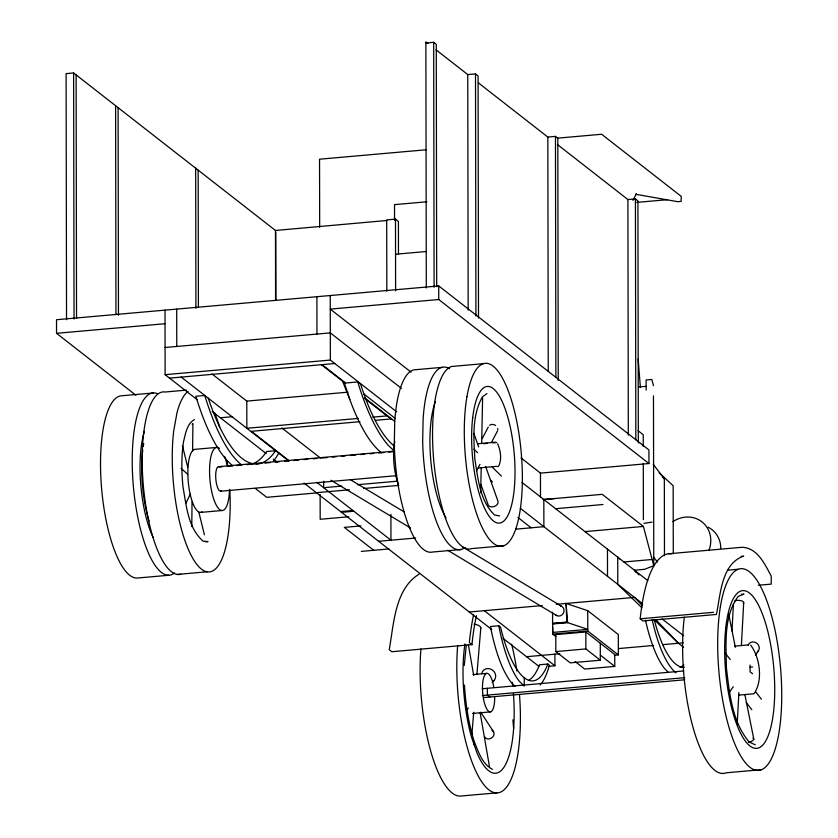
<?xml version="1.0" encoding="UTF-8"?>
<svg xmlns="http://www.w3.org/2000/svg" width="838" height="838" viewBox="0 0 838 838"><rect width="100%" height="100%" fill="white"/><g stroke="black" fill="none" stroke-linecap="round" stroke-linejoin="round"><path stroke-width="1.26" d="M191.776 526.578L192.049 501.815M192.604 450.97L192.908 423.599L192.174 424.374M480.687 492.807L481.18 468.18M481.682 443.553L482.594 398.197M731.993 631.004L733.46 603.601M737.21 723.906L738.886 692.576M741.4 645.585L743.694 602.512M464.273 665.445L466.274 645.25M471.888 734.245L473.742 712.206M476.895 674.621L480.823 627.966M185.774 503.481L190.331 494.095M632.952 200.355L636.503 193.505M482.196 438.62L488.261 427.055M476.351 471.291L479.996 464.346M491.518 442.37L497.594 430.795M729.563 692.02L733.25 686.762M755.342 655.18L758.285 650.969M466.619 709.933L468.379 708.037M492.199 682.53L493.959 680.634M194.364 419.545C186.696 424.227 185.481 433.937 183.491 441.919C181.27 456.836 181.511 471.962 182.998 486.941C186.361 505.576 187.911 527.919 203.11 541.159L208.054 541.589L205.551 541.819M486.941 393.567L482.395 396.877C471.742 415.721 473.711 438.641 474.895 459.465C478.089 478.571 479.755 501.009 494.661 515.056L499.647 515.915M221.976 466.839L219.556 467.059A12.319 3.75 84.9 0 0 215.68 475.911A12.319 3.75 84.9 0 0 219.598 490.838L221.536 490.764M497.657 466.724L498.6 466.263C502.046 459.381 500.642 450.582 497.615 443.752M419.251 574.061C394.646 588.967 393.902 624.268 389.22 649.67L391.859 651.723L471.972 644.632A145.288 44.278 84.9 0 1 476.424 615.658M653.472 395.861L653.776 565.713L644.485 569.337L634.471 570.228L636.052 572.302M643.961 523.352L652.058 522.116M386.706 220.499L275.472 230.471L73.618 72.958L66.108 73.629L66.537 319.707M425.882 43.01L433.675 42.319L436.273 44.351L436.692 286.711M436.095 49.871L467.761 74.582L475.502 73.901L478.079 75.912L478.508 318.063M478.498 82.962L547.832 137.065L555.458 136.385L557.804 138.218L558.234 380.368M426.113 149.782L319.55 159.199L319.676 227.287M557.48 138.165L601.621 134.258L681.179 196.333L681.179 201.382L677.712 201.686L635.581 194.259M426.982 201.769L394.53 204.629L394.551 220.279M398.469 254.05L398.417 221.421L395.484 219.137L386.706 219.912L386.831 291.184M557.343 144.482L627.903 199.538L635.414 198.878L637.917 200.827L638.336 442.977M636.817 202.387L667.488 199.685M395.546 254.228L426.458 251.494M520.932 457.883L540.458 473.124L648.947 463.529L648.916 449.943L438.735 285.936L56.523 319.728L56.544 333.315L135.882 395.222M56.544 333.315L165.034 323.719M648.947 463.529L438.756 299.522L330.266 309.107L410.997 372.103M165.076 347.498L330.308 332.885L401.402 388.361M165.013 310.133L165.117 374.68L330.361 360.068L396.667 411.804M169.538 378.127L334.771 363.514M442.15 367.348L413.773 369.862A91.667 27.937 84.9 0 0 394.75 421.378L394.289 444.035A91.667 27.937 84.9 0 0 432.607 552.022L460.984 549.519M483.233 363.682L451.525 366.489A91.824 27.979 84.9 0 0 434.356 466.536A91.824 27.979 84.9 0 0 471.637 548.607L503.345 545.8M153.564 392.959L121.856 395.766A91.478 27.874 84.9 0 0 101.545 487.842A91.478 27.874 84.9 0 0 137.034 578.063L168.742 575.266M186.507 390.131L165.222 392.006A91.646 27.926 84.9 0 0 143.267 484.752A91.646 27.926 84.9 0 0 180.767 574.24M394.593 446.308A174.335 53.129 84.9 0 1 360.612 384.171L357.753 381.95L344.397 383.123L349.802 399.433A183.187 55.832 84.9 0 0 381.447 452.74M211.941 373.916L246.801 401.109L348.053 392.163M220.352 417.774L232.042 416.737M638.441 386.999L645.951 386.339M358.486 418.413L246.843 428.291L246.801 401.109M372.763 417.156L387.041 415.889M359.952 421.692L251.379 431.298L288.534 460.282M375.455 420.32L391.576 418.895M216.927 447.398L195.233 449.315A31.666 9.647 84.9 0 0 188.487 483.987A31.666 9.647 84.9 0 0 202.157 511.871M218.54 466.672L394.321 451.137M477.43 443.784L495.604 442.181M228.051 466.305L232.901 465.876A183.187 55.832 84.9 0 1 195.851 396.259L204.786 395.473A183.187 55.832 84.9 0 0 241.836 465.09L236.735 465.54M247.011 464.629L250.887 464.283M256.051 463.833L259.937 463.487M265.101 463.026L270.276 462.576M275.451 462.115L279.326 461.769M284.491 461.319L288.377 460.973M293.541 460.512L298.716 460.062M303.89 459.601L307.766 459.255M312.93 458.805L316.816 458.459M321.981 457.998L327.155 457.548M332.319 457.087L336.206 456.741M341.37 456.281L345.256 455.945M350.42 455.484L355.595 455.024M360.759 454.573L364.645 454.227M369.809 453.767L373.696 453.431M378.86 452.97L383.877 452.53M388.727 452.101L393.588 451.672M483.631 443.711L487.527 443.365M492.713 442.904L496.609 442.558M478.477 467.95L496.651 466.337M220.604 491.215L396.384 475.67M341.841 486.092L323.667 487.695L323.657 481.232M357.417 484.72L397.662 481.159M316.366 492.692L349.446 489.769M363.723 488.502L398.773 485.401M317.099 492.87L266.735 497.322L255.401 488.481M200.512 512.416L222.217 510.499M340.563 511.568L352.861 510.478M341.527 512.322L353.835 511.232M348.744 516.753L320.179 519.277L320.137 494.399M360.958 525.908L344.324 527.385L373.685 550.294M555.615 508.697L603.014 504.507M378.65 541.285L415.617 538.017M515.569 529.176L543.883 526.683L543.831 499.5L602.25 494.336L643.395 526.442L653.776 565.713M361.335 551.383L389.041 548.932M584.976 531.606L643.395 526.442M177.111 574.439L207.154 571.788M668.473 553.782L741.913 547.287C757.384 547.612 764.926 564.341 771.232 576.104L771.243 584.117L758.359 585.259M623.901 561.984L652.132 559.491M741.138 556.369L743.715 556.139C721.172 563.744 720.586 594.938 716.385 614.453L642.956 620.948L640.19 618.79A133.452 40.674 84.9 0 1 671.961 553.813M727.656 570.186L738.048 569.264M469.28 612.012L542.259 605.56M556.243 604.324L634.513 597.4L642.589 605.822M741.441 594.341L744.039 594.111L738.215 596.331C723.309 616.716 726.106 644.233 726.431 668.137C729.531 693.487 732.066 721.591 749.088 741.934L755.3 744.846M540.164 684.96A96.988 29.56 84.9 0 0 549.393 665.246L547.822 664.031A100.33 30.577 84.9 0 1 500.558 627.149L498.788 625.766L490.44 626.499A96.988 29.56 84.9 0 0 514.993 686.332M552.609 623.964L567.598 622.634L566.079 603.454L587.731 610.661L618.318 634.523L618.35 654.907L614.464 655.253M640.19 618.79L713.62 612.295M552.713 627.463L552.724 634.146L587.773 631.045L618.35 654.907M575.088 661.528L584.725 669.049L614.767 666.399L614.746 654.509L585.835 631.946L555.793 634.596L555.824 651.587L570.28 662.868L600.322 660.208L600.291 643.228M555.824 651.587L585.867 648.926L600.322 660.208M526.557 656.699L559.826 653.755M618.486 648.57L653.671 645.459M662.795 644.652L683.295 642.84M734.748 646.129L748.669 644.893M547.822 664.031L539.473 664.764A100.33 30.577 84.9 0 1 528.83 680.257M548.67 666.336L554.924 665.791L554.903 654.143M473.061 674.58L486.983 673.354M482.3 688.752L683.724 670.945M750.062 667.195L752.597 666.975M482.332 695.561L684.803 677.659M483.61 697.572L684.74 679.786M472.464 713.484L490.199 711.912M738.802 695.111L754.001 693.77C763.177 680.885 760.035 657.432 750.659 645.134M496.882 792.853L460.156 796.1A100.581 30.65 84.9 0 1 420.938 648.895M761.292 769.693L726.242 772.793A101.251 30.859 84.9 0 1 692.502 725.519A101.251 30.859 84.9 0 1 684.311 617.103M543.066 499.563L554.766 498.537M350.336 479.65L404.241 511.955M462.639 546.963L561.47 606.209M330.926 480.268L410.662 528.066M447.722 550.273L556.662 615.574M492.409 769.347C482.007 763.785 478.383 751.728 474.214 741.515C468.494 723.194 465.635 704.161 464.441 685.044M752.629 673.783L750.094 671.887L750.052 665.079M524.295 686.06L519.225 681.189A96.988 29.56 84.9 0 1 498.788 625.766M489.937 697.017L487.402 695.111L487.36 688.302M427.914 43.492L425.872 41.9L426.301 287.989M638.085 430.701L643.238 434.723L643.259 446.486M521.948 482.426L647.764 580.598M520.241 508.237L642.704 603.789M662.135 618.947L683.609 635.707M363.566 393.734L395.431 418.602M322.043 364.635L345.56 382.987M364.991 398.155L394.656 421.294M517.874 517.444L531.145 527.804M321.425 364.687L345.005 383.092M364.488 398.291L390.969 418.948M654.174 619.701L678.434 643.27L683.536 647.25M600.312 655.117L614.767 666.399M552.724 634.146L555.783 636.534M281.882 427.956L320.566 458.145M484.301 610.682L554.924 665.791M316.743 482.3L390.948 540.196L390.906 514.323M181.228 377.09L289.016 461.193M165.117 374.68L196.982 399.537M212.224 411.427L266.201 453.547M273.335 459.109L277.409 462.293M304.037 483.065L491.78 629.568M503.03 638.346L538.876 666.315M471.972 644.632L469.332 642.578A158.644 48.342 84.9 0 1 473.606 614.673M181.092 468.358L187.785 474.371M659.15 472.758L673.165 485.757L673.281 553.761M662.47 477.136L664.335 478.865L664.471 555.72M393.975 450.781L388.13 445.177A183.187 55.832 84.9 0 1 357.753 381.95M619.607 558.977L617.742 557.165L617.784 584.348L642.044 607.917M473.889 449.095L477.555 452.688M492.22 467.08L501.396 476.078M490.555 480.143L492.398 481.944M668.274 672.306L664.429 668.357A96.988 29.56 84.9 0 1 645.49 620.151M634.471 570.228L638.954 574.91M656.028 619.869L678.434 643.27M725.436 653.389L730.233 659.496M755.803 692.052L761.396 699.175M746.208 702.537L751.801 709.66M653.252 464.346L664.335 478.865M653.41 556.83L657.369 562.015M480.74 712.174L493.592 731.836M342.585 381.238L349.802 399.433M473.858 433.382L478.676 446.947M485.694 466.672L497.971 501.208C499.197 505.796 491.257 508.792 488.376 505.482L480.928 484.521M653.462 385.679L651.817 379.446L646.129 379.949L646.14 390.141M182.401 445.523L187.67 466.913M198.836 512.186L204.42 534.822M728.693 614.139L735.366 647.324M744.846 694.534L753.823 739.189M468.358 644.642L473.69 675.47M480.143 712.719L489.476 766.676M512.908 719.821L513.631 728.463M638.158 359.031L640.4 387.565M566.079 603.454L566.855 622.383L552.598 623.65L552.577 612.243M524.242 677.858L524.284 684.887M643.291 463.466L643.385 519.654M635.414 198.878L635.833 439.72M627.903 199.538L628.311 435.152M607.477 549.162L607.519 576.335M587.731 610.661L587.773 631.045M585.835 631.946L585.867 648.926M555.458 136.385L555.877 377.236M547.832 137.065L548.241 371.36M540.458 473.124L540.5 496.903M475.502 73.901L475.921 316.052M474.214 741.515L474.214 744.919M467.761 74.582L468.17 310.186M438.735 285.936L438.756 299.522M433.675 42.319L434.105 287.298M395.484 219.137L395.609 290.796M330.245 295.521L330.361 360.068M316.9 296.704L316.963 334.069M275.744 231.99L275.859 300.056M275.472 230.471L275.587 299.836M198.166 170.156L198.407 307.588M195.673 168.197L195.914 308.258M176.703 309.096L176.766 346.471M118.095 107.673L118.462 315.235M115.602 105.724L115.958 314.596M76.122 74.917L76.541 318.377M73.618 72.958L74.048 319.037M259.707 463.54A178.567 54.418 84.9 0 1 208.306 398.218M260.838 463.246A178.567 54.418 84.9 0 0 275.587 450.708L266.652 451.504A178.567 54.418 84.9 0 1 251.903 464.032M278.74 453.18A183.187 55.832 84.9 0 1 273.387 461.089M676.046 672.841A96.988 29.56 84.9 0 1 652.163 619.565M684.562 667.226A96.443 29.393 84.9 0 1 654.321 620.068M683.902 664.869A96.443 29.393 84.9 0 1 679.953 667.32M519.487 694.398A100.581 30.65 84.9 0 1 488.669 789.668A100.581 30.65 84.9 0 1 457.653 645.648M511.63 644.181A100.581 30.65 84.9 0 1 516.889 670.955M513.422 693.728A80.919 24.658 84.9 0 1 504.528 766.341A80.919 24.658 84.9 0 1 477.073 753.132L471.564 737.272A80.919 24.658 84.9 0 1 464.954 643.972M512.311 682.31A80.919 24.658 84.9 0 1 512.751 686.238M494.703 697.436A19.347 5.897 84.9 0 1 486.522 708.539A19.347 5.897 84.9 0 1 483.893 676.947A19.347 5.897 84.9 0 1 493.875 687.453M491.948 730.348A5.122 4.242 -33.2 0 1 492.367 737.346A5.122 4.242 -33.2 0 1 484.793 737.084M481.672 673.647A7.353 6.756 43 0 1 492.535 670.065A7.353 6.756 43 0 1 492.576 681.734M474.036 624.247A6.872 3.237 4.8 0 1 480.572 628.793M752.901 738.194A7.039 2.284 -11.4 0 1 748.69 742.353M734.811 600.856A5.101 2.053 3.1 0 1 741.483 600.825A5.101 2.053 3.1 0 1 743.159 603.538M229.549 489.382A31.666 9.647 84.9 0 1 219.043 509.012A31.666 9.647 84.9 0 1 209.563 470.254A31.666 9.647 84.9 0 1 219.514 448.372M224.532 456.375A31.666 9.647 84.9 0 1 227.486 466.536M229.863 490.293A91.646 27.926 84.9 0 1 198.784 566.677A91.646 27.926 84.9 0 1 173.686 431.109L176.965 412.925A91.646 27.926 84.9 0 1 188.131 391.315M214.538 412.736A91.646 27.926 84.9 0 1 219.724 427.338M227.056 461.256A91.646 27.926 84.9 0 1 227.737 466.179M748.187 645.04A5.908 5.29 35 0 1 756.808 643.217A5.908 5.29 35 0 1 757.29 651.933M464.964 547.465A91.667 27.937 84.9 0 1 422.666 441.532L423.127 418.874A91.667 27.937 84.9 0 1 449.566 368.668M446.067 517.884A68.454 20.856 84.9 0 1 435.435 401.601M398.417 484.354A30.357 9.249 84.9 0 1 394.834 441.574M174.608 572.899A91.478 27.874 84.9 0 1 133.535 488.166A91.478 27.874 84.9 0 1 157.816 393.839M153.019 537.106A66.851 20.374 84.9 0 1 144.429 431.402M149.112 521.142A61.572 18.761 84.9 0 1 142.774 449.975M143.277 446.434A61.572 18.761 84.9 0 1 143.748 443.7M489.622 425.264A5.038 4.337 27.7 0 1 495.562 425.463M497.709 428.501A5.038 4.337 27.7 0 1 497.814 429.674M560.255 605.801A5.269 4.902 -59.1 0 1 563.45 613.081A5.269 4.902 -59.1 0 1 555.604 614.851M708.152 527.228A26.586 24.354 -52 0 1 720.795 548.345M672.924 521.655A26.586 24.354 -52 0 1 702.171 522.001A26.586 24.354 -52 0 1 708.885 550.524M566.111 622.131L552.598 623.336L552.713 632.449L587.763 629.348L566.111 622.131M725.739 628.05A79.17 24.124 84.9 0 0 755.279 748.334A79.17 24.124 84.9 0 0 767.975 632.051A79.17 24.124 84.9 0 0 725.739 628.05M720.366 606.89A101.251 30.859 84.9 0 0 753.173 769.305A101.251 30.859 84.9 0 0 775.464 632.24A101.251 30.859 84.9 0 0 720.366 606.89M466.934 396.709A91.824 27.979 84.9 0 0 495.96 545.025A91.824 27.979 84.9 0 0 516.994 422.499A91.824 27.979 84.9 0 0 466.934 396.709M472.726 417.418A68.611 20.908 84.9 0 0 497.636 523.017A68.611 20.908 84.9 0 0 509.525 423.808A68.611 20.908 84.9 0 0 472.726 417.418"/></g></svg>
